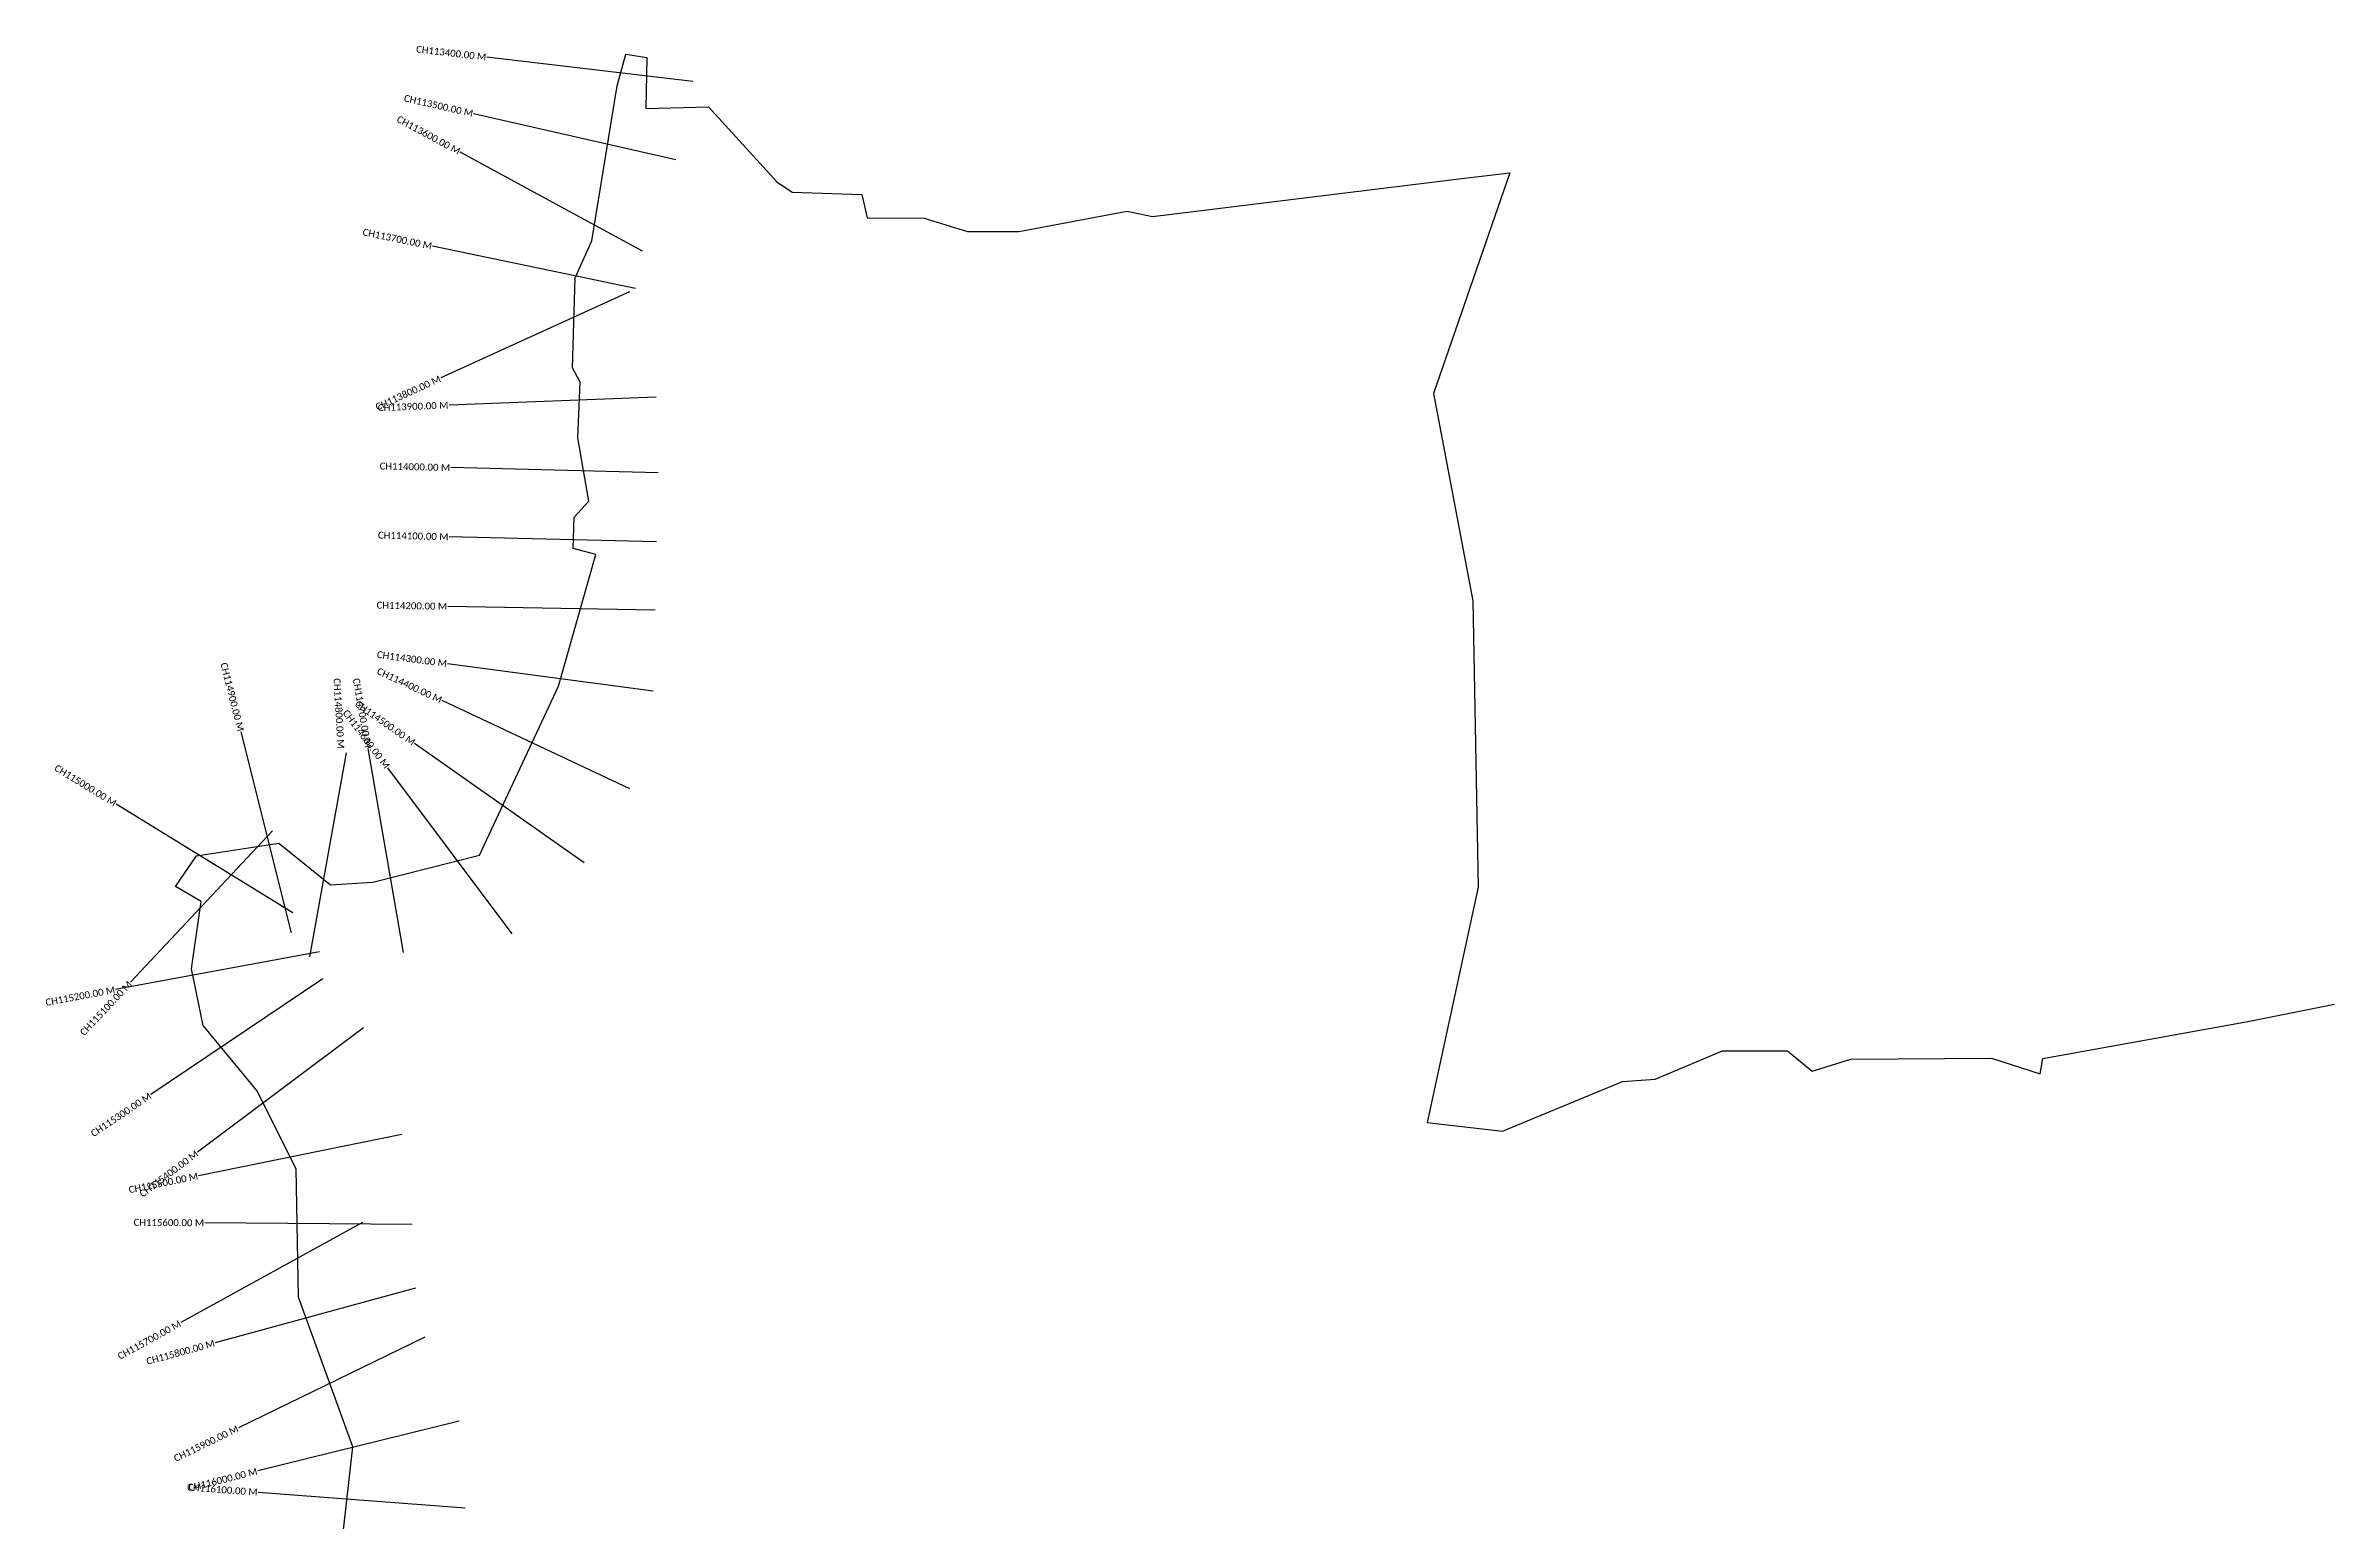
# Model space of a CAD drawing. Header units: metres. Extents: x 266371 to 272991, y 2129469 to 2134400.
# Drawn here: x 266371 to 269681, y 2132264 to 2134400 of the extents above; entities that cross this region are included whole.
import ezdxf
from ezdxf.enums import TextEntityAlignment as Align

# ---------------------------------------------------------------- set-up
doc = ezdxf.new("R2010")
doc.units = ezdxf.units.M
for name, color, linetype in [('CS', 134, 'Continuous'), ('CSMark', 6, 'Continuous'), ('village', 3, 'Continuous')]:
    doc.layers.add(name, color=color, linetype=linetype)
doc.styles.add('Legend', font='calibri.ttf')

msp = doc.modelspace()

# ---------------------------------------------------------------- linework, layer by layer
at = {"layer": 'CS'}
for p, q in [((267306.6, 2134348), (267008.7, 2134383)), ((267281.9, 2134234.6), (266989.4, 2134301.3)), ((267233.6, 2134102.4), (266970, 2134245.5)), ((267223.7, 2134048.1), (266930.1, 2134109.4)), ((267215, 2134043.3), (266942, 2133918.8)), ((267253.6, 2133891), (266953.9, 2133879.6)), ((267256.4, 2133781.7), (266956.5, 2133789)), ((267254, 2133681.8), (266954.1, 2133689)), ((267252.1, 2133582.7), (266952.1, 2133588.1)), ((267249.2, 2133465.7), (266951.8, 2133505.3)), ((267215.3, 2133324.3), (266943.8, 2133451.8)), ((266726.2, 2133115.8), (266653.1, 2133406.7)), ((266752.6, 2133081.2), (266805.6, 2133376.5)), ((266888, 2133087.1), (266837.1, 2133382.7)), ((267149.6, 2133217.3), (266904, 2133389.6)), ((267045.2, 2133114.3), (266865.3, 2133354.4)), ((266728.1, 2133144.9), (266472.4, 2133301.9)), ((266698.6, 2133263.2), (266493.2, 2133044.6)), ((266766.6, 2133088.3), (266471.6, 2133033.7)), ((266771.5, 2133049.2), (266522.6, 2132881.7)), ((266830.1, 2132978.3), (266590.2, 2132798.3)), ((266885.7, 2132823.9), (266591.7, 2132764.2)), ((266828.8, 2132696.4), (266566, 2132551.8)), ((266900.6, 2132693.9), (266600.6, 2132696.1)), ((266905.2, 2132601.4), (266615.7, 2132522.4)), ((266919.1, 2132530.6), (266649.3, 2132399.5)), ((266968.4, 2132409.2), (266677.2, 2132337)), ((266977.1, 2132283.2), (266677.9, 2132306))]:
    msp.add_line(p, q, dxfattribs=at)
at = {"layer": 'village', "color": 3, "true_color": 0x00ff00}
msp.add_polyline3d([(266795.9, 2132204.5, 0), (266814.8, 2132371.8, 0), (266736, 2132588.6, 0), (266732.6, 2132774.1, 0), (266676.1, 2132887.6, 0), (266598.5, 2132981.6, 0), (266581.4, 2133063.5, 0), (266595.6, 2133161, 0), (266558.2, 2133182.8, 0), (266588.5, 2133227.4, 0), (266707.5, 2133245.4, 0), (266782.3, 2133185.3, 0), (266843.5, 2133189.1, 0), (266998, 2133228.3, 0), (267112.2, 2133473, 0), (267166.4, 2133663.3, 0), (267133.6, 2133672.2, 0), (267135, 2133717.5, 0), (267156, 2133740.4, 0), (267140.1, 2133832.4, 0), (267143.5, 2133912.5, 0), (267132.5, 2133933.4, 0), (267136.5, 2134063.8, 0), (267160.5, 2134117.3, 0), (267196.9, 2134341.8, 0), (267209.5, 2134387.6, 0), (267240.2, 2134382.8, 0), (267238.7, 2134308.6, 0), (267329.1, 2134311.4, 0), (267427.9, 2134202.5, 0), (267450.3, 2134187.9, 0), (267550.9, 2134184.2, 0), (267558.5, 2134150.4, 0), (267641.3, 2134150.3, 0), (267703.7, 2134131, 0), (267778, 2134130.9, 0), (267935, 2134160.3, 0), (267971.3, 2134152.7, 0), (268422.7, 2134207.9, 0), (268488.3, 2134215.9, 0), (268377.8, 2133896.4, 0), (268434.8, 2133596.2, 0), (268442.7, 2133181.8, 0), (268368.6, 2132841.4, 0), (268477.8, 2132828.6, 0), (268651.2, 2132900.5, 0), (268698.6, 2132904.1, 0), (268795.8, 2132945.1, 0), (268889.8, 2132945.2, 0), (268925.6, 2132915.4, 0), (268981.7, 2132932.9, 0), (269184.8, 2132934.2, 0), (269255.6, 2132911.6, 0), (269259.3, 2132933.8, 0), (269555.9, 2132987.3, 0), (269681.3, 2133012.7, 0)], dxfattribs=at)

# ---------------------------------------------------------------- texts
at = {"layer": 'CSMark', "style": 'Legend'}
for s, rotation, p in [('CH113400.00 M', 353.3047, (267007.7, 2134383.1)), ('CH113500.00 M', 347.1529, (266988.5, 2134301.5)), ('CH113600.00 M', 331.4929, (266969.1, 2134246)), ('CH113700.00 M', 348.1959, (266929.1, 2134109.6)), ('CH113800.00 M', 24.5199, (266941.1, 2133918.4)), ('CH113900.00 M', 2.179, (266952.9, 2133879.6)), ('CH114000.00 M', 358.6162, (266955.5, 2133789)), ('CH114100.00 M', 358.6162, (266953.1, 2133689)), ('CH114200.00 M', 358.9591, (266951.1, 2133588.2)), ('CH114300.00 M', 352.4186, (266950.8, 2133505.4)), ('CH114900.00 M', 284.1052, (266652.8, 2133407.7)), ('CH114700.00 M', 279.7686, (266836.9, 2133383.7)), ('CH114400.00 M', 334.8493, (266942.9, 2133452.2)), ('CH114500.00 M', 324.9443, (266903.2, 2133390.2)), ('CH114600.00 M', 306.847, (266864.7, 2133355.2)), ('CH115000.00 M', 328.4577, (266471.6, 2133302.4)), ('CH115100.00 M', 46.7829, (266492.5, 2133043.8)), ('CH115200.00 M', 10.4963, (266470.6, 2133033.5)), ('CH115300.00 M', 33.9395, (266521.8, 2132881.1)), ('CH115400.00 M', 36.8887, (266589.4, 2132797.7)), ('CH115500.00 M', 11.4618, (266590.7, 2132764)), ('CH115600.00 M', 359.5917, (266599.6, 2132696.1)), ('CH115700.00 M', 28.8228, (266565.1, 2132551.3)), ('CH115800.00 M', 15.2677, (266614.8, 2132522.2)), ('CH115900.00 M', 25.9258, (266648.4, 2132399)), ('CH116100.00 M', 355.646, (266676.9, 2132306.1)), ('CH116000.00 M', 13.94, (266676.3, 2132336.7))]:
    msp.add_text(s, height=10, rotation=rotation, dxfattribs=at).set_placement(p, align=Align.MIDDLE_RIGHT)
msp.add_text('CH114800.00 M', height=10, rotation=273.3346, dxfattribs=at).set_placement((266791.7, 2133484.3), align=Align.MIDDLE_LEFT)

doc.saveas('drawing.dxf')
